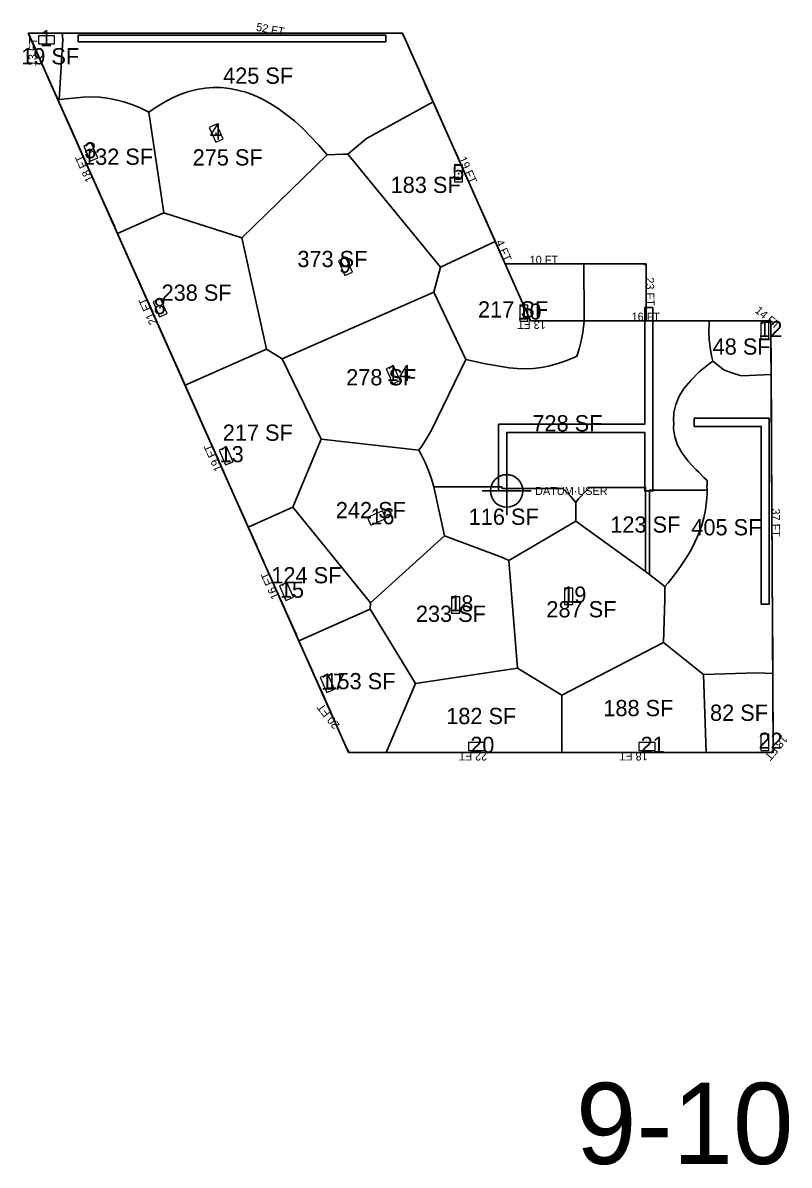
# Model space of a CAD drawing. Header units: metres. Extents: x 6006 to 43258, y -596 to 1101.
# Drawn here: x 18010 to 19142, y -596 to 1092 of the extents above; entities that cross this region are included whole.
import ezdxf
from ezdxf.enums import TextEntityAlignment as Align

# ---------------------------------------------------------------- set-up
doc = ezdxf.new("R2010")
doc.units = ezdxf.units.M
doc.layers.add('COLUMN-FOOTPRINT', color=6, linetype='Continuous', lineweight=9)
for name, color, linetype in [('COLUMN-LABEL', 6, 'Continuous'), ('FLOOR LABELS', 1, 'Continuous'), ('FLOOR_1_AREA_LABELS', 3, 'Continuous'), ('FLOOR_1_BOUNDARY', 5, 'Continuous'), ('FLOOR_1_COLUMNS', 7, 'Continuous'), ('FLOOR_1_DATUM', 4, 'Continuous'), ('FLOOR_1_FASCADE_COLUMNS', 30, 'Continuous'), ('FLOOR_1_FASCADE_WALLS', 4, 'Continuous'), ('FLOOR_1_LARGE_TRIBUTARY', 6, 'Continuous'), ('FLOOR_1_TRIBUTARY_COL_0', 2, 'Continuous'), ('FLOOR_1_TRIBUTARY_COL_1', 2, 'Continuous'), ('FLOOR_1_TRIBUTARY_COL_10', 2, 'Continuous'), ('FLOOR_1_TRIBUTARY_COL_11', 2, 'Continuous'), ('FLOOR_1_TRIBUTARY_COL_12', 2, 'Continuous'), ('FLOOR_1_TRIBUTARY_COL_13', 2, 'Continuous'), ('FLOOR_1_TRIBUTARY_COL_14', 2, 'Continuous'), ('FLOOR_1_TRIBUTARY_COL_15', 2, 'Continuous'), ('FLOOR_1_TRIBUTARY_COL_16', 2, 'Continuous'), ('FLOOR_1_TRIBUTARY_COL_17', 2, 'Continuous'), ('FLOOR_1_TRIBUTARY_COL_2', 2, 'Continuous'), ('FLOOR_1_TRIBUTARY_COL_3', 2, 'Continuous'), ('FLOOR_1_TRIBUTARY_COL_4', 2, 'Continuous'), ('FLOOR_1_TRIBUTARY_COL_5', 2, 'Continuous'), ('FLOOR_1_TRIBUTARY_COL_6', 2, 'Continuous'), ('FLOOR_1_TRIBUTARY_COL_7', 2, 'Continuous'), ('FLOOR_1_TRIBUTARY_COL_8', 2, 'Continuous'), ('FLOOR_1_TRIBUTARY_COL_9', 2, 'Continuous'), ('FLOOR_1_WALL_TRIBUTARY_0', 1, 'Continuous'), ('FLOOR_1_WALL_TRIBUTARY_1', 1, 'Continuous'), ('FLOOR_1_WALL_TRIBUTARY_21', 1, 'Continuous'), ('FLOOR_1_WALL_TRIBUTARY_30', 1, 'Continuous'), ('FLOOR_1_WALL_TRIBUTARY_5', 1, 'Continuous'), ('SECONDARY AREA', 7, 'Continuous'), ('SHEAR-WALL', 4, 'Continuous'), ('SLAB', 5, 'Continuous')]:
    doc.layers.add(name, color=color, linetype=linetype)

msp = doc.modelspace()

# ---------------------------------------------------------------- linework, layer by layer
at = {"layer": 'COLUMN-FOOTPRINT'}
for points in [[(18032.9, 1061.3), (18056.9, 1061.3), (18056.9, 1073.3), (18032.9, 1073.3)], [(18285.1, 937.8), (18294.8, 915.9), (18305.8, 920.8), (18296.1, 942.7)], [(18099.8, 910.1), (18109.5, 888.2), (18120.5, 893), (18110.7, 915)], [(18659.6, 857.6), (18659.6, 881.6), (18647.6, 881.6), (18647.6, 857.6)], [(18476.1, 740.9), (18485.8, 719), (18496.8, 723.9), (18487, 745.8)], [(18202.2, 679.9), (18212, 657.9), (18222.9, 662.8), (18213.2, 684.7)], [(18756, 651.3), (18756, 675.3), (18744, 675.3), (18744, 651.3)], [(19112, 625.3), (19112, 649.3), (19100, 649.3), (19100, 625.3)], [(18546.6, 580.8), (18556.4, 558.9), (18567.4, 563.7), (18557.6, 585.7)], [(18299.7, 460.9), (18309.5, 438.9), (18320.4, 443.8), (18310.7, 465.8)], [(18524.2, 350.2), (18546.1, 360), (18541.3, 371), (18519.3, 361.2)], [(18388.9, 260.5), (18398.6, 238.6), (18409.6, 243.5), (18399.8, 265.4)], [(18822.3, 232.9), (18822.3, 256.9), (18810.3, 256.9), (18810.3, 232.9)], [(18655.3, 219.8), (18655.3, 243.8), (18643.3, 243.8), (18643.3, 219.8)], [(18449.3, 124.7), (18459.1, 102.7), (18470.1, 107.6), (18460.3, 129.5)], [(19112, 16.8), (19112, 40.8), (19100, 40.8), (19100, 16.8)], [(18668.4, 16.8), (18692.4, 16.8), (18692.4, 28.8), (18668.4, 28.8)], [(18920, 16.8), (18944, 16.8), (18944, 28.8), (18920, 28.8)]]:
    msp.add_lwpolyline(points, close=True, dxfattribs=at)
at = {"layer": 'FLOOR_1_BOUNDARY'}
msp.add_lwpolyline([(18722.6, 736.1), (18930.7, 736.1), (18930.7, 652.1), (18760, 652.1), (19114.8, 652.1), (19118.5, 14.1), (18491.2, 14.1), (18018, 1077.1), (18570.8, 1077.1), (18722.6, 736.1)], close=True, dxfattribs=at)
at = {"layer": 'FLOOR_1_COLUMNS'}
for p in [(18044.9, 1067.3), (18295.4, 929.3), (18110.1, 901.6), (18653.6, 869.6), (18486.4, 732.4), (18212.6, 671.3), (18750, 663.3), (19106, 637.3), (18557, 572.3), (18310.1, 452.3), (18532.7, 360.6), (18399.2, 252), (18816.3, 244.9), (18649.3, 231.8), (18459.7, 116.1), (18680.4, 22.8), (18932, 22.8), (19106, 28.8)]:
    msp.add_point(p, dxfattribs=at)
at = {"layer": 'FLOOR_1_DATUM'}
for p, q in [((18724.7, 364.6), (18724.7, 436.6)), ((18688.7, 400.6), (18760.7, 400.6))]:
    msp.add_line(p, q, dxfattribs=at)
msp.add_circle((18724.7, 400.6), 24, dxfattribs=at)
at = {"layer": 'FLOOR_1_FASCADE_COLUMNS'}
for points in [[(18062.1, 978), (18059.7, 983.5), (18057.2, 989), (18054.8, 994.5), (18052.4, 1000), (18049.9, 1005.4), (18047.5, 1010.9), (18045, 1016.4), (18042.6, 1021.9), (18040.2, 1027.4), (18037.7, 1032.8), (18035.3, 1038.3), (18032.8, 1043.8), (18030.4, 1049.3), (18028, 1054.8), (18025.5, 1060.3), (18023.1, 1065.7), (18020.6, 1071.2), (18018.2, 1076.7), (18023.6, 1077.1), (18029.6, 1077.1), (18035.6, 1077.1), (18041.6, 1077.1), (18047.6, 1077.1), (18053.6, 1077.1), (18059.6, 1077.1), (18065.6, 1077.1)], [(18150, 780.7), (18147.5, 786.2), (18145.1, 791.7), (18142.6, 797.1), (18140.2, 802.6), (18137.8, 808.1), (18135.3, 813.6), (18132.9, 819.1), (18130.4, 824.5), (18128, 830), (18125.6, 835.5), (18123.1, 841), (18120.7, 846.5), (18118.2, 852), (18115.8, 857.4), (18113.4, 862.9), (18110.9, 868.4), (18108.5, 873.9), (18106, 879.4), (18103.6, 884.8), (18101.2, 890.3), (18098.7, 895.8), (18096.3, 901.3), (18093.8, 906.8), (18091.4, 912.3), (18089, 917.7), (18086.5, 923.2), (18084.1, 928.7), (18081.6, 934.2), (18079.2, 939.7), (18076.8, 945.1), (18074.3, 950.6), (18071.9, 956.1), (18069.4, 961.6), (18067, 967.1), (18064.6, 972.5), (18062.1, 978)], [(18616.7, 974), (18619.1, 968.5), (18621.6, 963), (18624, 957.5), (18626.5, 952), (18628.9, 946.6), (18631.3, 941.1), (18633.8, 935.6), (18636.2, 930.1), (18638.7, 924.6), (18641.1, 919.2), (18643.5, 913.7), (18646, 908.2), (18648.4, 902.7), (18650.9, 897.2), (18653.3, 891.8), (18655.7, 886.3), (18658.2, 880.8), (18660.6, 875.3), (18663.1, 869.8), (18665.5, 864.3), (18667.9, 858.9), (18670.4, 853.4), (18672.8, 847.9), (18675.3, 842.4), (18677.7, 836.9), (18680.1, 831.5), (18682.6, 826), (18685, 820.5), (18687.4, 815), (18689.9, 809.5), (18692.3, 804), (18694.8, 798.6), (18697.2, 793.1), (18699.6, 787.6), (18702.1, 782.1), (18704.5, 776.6), (18707, 771.2)], [(18250, 556), (18247.6, 561.4), (18245.1, 566.9), (18242.7, 572.4), (18240.2, 577.9), (18237.8, 583.4), (18235.4, 588.8), (18232.9, 594.3), (18230.5, 599.8), (18228, 605.3), (18225.6, 610.8), (18223.2, 616.2), (18220.7, 621.7), (18218.3, 627.2), (18215.8, 632.7), (18213.4, 638.2), (18211, 643.7), (18208.5, 649.1), (18206.1, 654.6), (18203.6, 660.1), (18201.2, 665.6), (18198.8, 671.1), (18196.3, 676.5), (18193.9, 682), (18191.4, 687.5), (18189, 693), (18186.6, 698.5), (18184.1, 704), (18181.7, 709.4), (18179.2, 714.9), (18176.8, 720.4), (18174.4, 725.9), (18171.9, 731.4), (18169.5, 736.8), (18167, 742.3), (18164.6, 747.8), (18162.2, 753.3), (18159.7, 758.8), (18157.3, 764.3), (18154.8, 769.7), (18152.4, 775.2), (18150, 780.7)], [(18707, 771.2), (18709.4, 765.7), (18711.8, 760.2), (18714.3, 754.7), (18716.7, 749.2), (18719.2, 743.8), (18721.6, 738.3), (18722.6, 736.1)], [(18722.6, 736.1), (18728.6, 736.1), (18734.6, 736.1), (18740.6, 736.1), (18746.6, 736.1), (18752.6, 736.1), (18758.6, 736.1), (18764.6, 736.1), (18770.6, 736.1), (18776.6, 736.1), (18782.6, 736.1), (18788.6, 736.1), (18794.6, 736.1), (18800.6, 736.1), (18806.6, 736.1), (18812.6, 736.1), (18818.6, 736.1), (18824.6, 736.1), (18830.6, 736.1), (18836.6, 736.1)], [(18838.7, 652.1), (18832.7, 652.1), (18826.7, 652.1), (18820.7, 652.1), (18814.7, 652.1), (18808.7, 652.1), (18802.7, 652.1), (18796.7, 652.1), (18790.7, 652.1), (18784.7, 652.1), (18778.7, 652.1), (18772.7, 652.1), (18766.7, 652.1), (18760.7, 652.1), (18765.2, 652.1), (18771.2, 652.1), (18777.2, 652.1), (18783.2, 652.1), (18789.2, 652.1), (18795.2, 652.1), (18801.2, 652.1), (18807.2, 652.1), (18813.2, 652.1), (18819.2, 652.1), (18825.2, 652.1), (18831.2, 652.1), (18837.2, 652.1)], [(19023.2, 652.1), (19029.2, 652.1), (19035.2, 652.1), (19041.2, 652.1), (19047.2, 652.1), (19053.2, 652.1), (19059.2, 652.1), (19065.2, 652.1), (19071.2, 652.1), (19077.2, 652.1), (19083.2, 652.1), (19089.2, 652.1), (19095.2, 652.1), (19101.2, 652.1), (19107.2, 652.1), (19113.2, 652.1), (19114.8, 647.6), (19114.8, 641.6), (19114.9, 635.6), (19114.9, 629.6), (19114.9, 623.6), (19115, 617.6), (19115, 611.6), (19115.1, 605.6), (19115.1, 599.6), (19115.1, 593.6), (19115.2, 587.6), (19115.2, 581.6), (19115.2, 575.6)], [(18342.7, 347.7), (18340.3, 353.1), (18337.8, 358.6), (18335.4, 364.1), (18332.9, 369.6), (18330.5, 375.1), (18328.1, 380.5), (18325.6, 386), (18323.2, 391.5), (18320.7, 397), (18318.3, 402.5), (18315.9, 408), (18313.4, 413.4), (18311, 418.9), (18308.5, 424.4), (18306.1, 429.9), (18303.7, 435.4), (18301.2, 440.8), (18298.8, 446.3), (18296.3, 451.8), (18293.9, 457.3), (18291.5, 462.8), (18289, 468.2), (18286.6, 473.7), (18284.1, 479.2), (18281.7, 484.7), (18279.3, 490.2), (18276.8, 495.7), (18274.4, 501.1), (18272, 506.6), (18269.5, 512.1), (18267.1, 517.6), (18264.6, 523.1), (18262.2, 528.5), (18259.8, 534), (18257.3, 539.5), (18254.9, 545), (18252.4, 550.5), (18250, 556)], [(18418.3, 177.7), (18415.9, 183.2), (18413.5, 188.7), (18411, 194.2), (18408.6, 199.7), (18406.1, 205.1), (18403.7, 210.6), (18401.3, 216.1), (18398.8, 221.6), (18396.4, 227.1), (18393.9, 232.5), (18391.5, 238), (18389.1, 243.5), (18386.6, 249), (18384.2, 254.5), (18381.7, 260), (18379.3, 265.4), (18376.9, 270.9), (18374.4, 276.4), (18372, 281.9), (18369.5, 287.4), (18367.1, 292.8), (18364.7, 298.3), (18362.2, 303.8), (18359.8, 309.3), (18357.3, 314.8), (18354.9, 320.2), (18352.5, 325.7), (18350, 331.2), (18347.6, 336.7), (18345.1, 342.2), (18342.7, 347.7)], [(18546, 14.1), (18540, 14.1), (18534, 14.1), (18528, 14.1), (18522, 14.1), (18516, 14.1), (18510, 14.1), (18504, 14.1), (18498, 14.1), (18492, 14.1), (18489.1, 18.8), (18486.7, 24.2), (18484.2, 29.7), (18481.8, 35.2), (18479.3, 40.7), (18476.9, 46.2), (18474.5, 51.7), (18472, 57.1), (18469.6, 62.6), (18467.1, 68.1), (18464.7, 73.6), (18462.3, 79.1), (18459.8, 84.5), (18457.4, 90), (18454.9, 95.5), (18452.5, 101), (18450.1, 106.5), (18447.6, 111.9), (18445.2, 117.4), (18442.7, 122.9), (18440.3, 128.4), (18437.9, 133.9), (18435.4, 139.4), (18433, 144.8), (18430.5, 150.3), (18428.1, 155.8), (18425.7, 161.3), (18423.2, 166.8), (18420.8, 172.2), (18418.3, 177.7)], [(19117.8, 131.6), (19117.8, 125.6), (19117.9, 119.6), (19117.9, 113.6), (19117.9, 107.6), (19118, 101.6), (19118, 95.6), (19118.1, 89.6), (19118.1, 83.6), (19118.1, 77.6), (19118.2, 71.6), (19118.2, 65.6), (19118.2, 59.6), (19118.3, 53.6), (19118.3, 47.6), (19118.3, 41.6), (19118.4, 35.6), (19118.4, 29.6), (19118.4, 23.6), (19118.5, 17.6), (19116, 14.1), (19110, 14.1), (19104, 14.1), (19098, 14.1), (19092, 14.1), (19086, 14.1), (19080, 14.1), (19074, 14.1), (19068, 14.1), (19062, 14.1), (19056, 14.1), (19050, 14.1), (19044, 14.1), (19038, 14.1), (19032, 14.1), (19026, 14.1), (19020, 14.1)], [(18804, 14.1), (18798, 14.1), (18792, 14.1), (18786, 14.1), (18780, 14.1), (18774, 14.1), (18768, 14.1), (18762, 14.1), (18756, 14.1), (18750, 14.1), (18744, 14.1), (18738, 14.1), (18732, 14.1), (18726, 14.1), (18720, 14.1), (18714, 14.1), (18708, 14.1), (18702, 14.1), (18696, 14.1), (18690, 14.1), (18684, 14.1), (18678, 14.1), (18672, 14.1), (18666, 14.1), (18660, 14.1), (18654, 14.1), (18648, 14.1), (18642, 14.1), (18636, 14.1), (18630, 14.1), (18624, 14.1), (18618, 14.1), (18612, 14.1), (18606, 14.1), (18600, 14.1), (18594, 14.1), (18588, 14.1), (18582, 14.1), (18576, 14.1), (18570, 14.1), (18564, 14.1), (18558, 14.1), (18552, 14.1), (18546, 14.1)], [(19020, 14.1), (19014, 14.1), (19008, 14.1), (19002, 14.1), (18996, 14.1), (18990, 14.1), (18984, 14.1), (18978, 14.1), (18972, 14.1), (18966, 14.1), (18960, 14.1), (18954, 14.1), (18948, 14.1), (18942, 14.1), (18936, 14.1), (18930, 14.1), (18924, 14.1), (18918, 14.1), (18912, 14.1), (18906, 14.1), (18900, 14.1), (18894, 14.1), (18888, 14.1), (18882, 14.1), (18876, 14.1), (18870, 14.1), (18864, 14.1), (18858, 14.1), (18852, 14.1), (18846, 14.1), (18840, 14.1), (18834, 14.1), (18828, 14.1), (18822, 14.1), (18816, 14.1), (18810, 14.1), (18804, 14.1)]]:
    msp.add_lwpolyline(points, dxfattribs=at)
at = {"layer": 'FLOOR_1_FASCADE_WALLS'}
for points in [[(18065.6, 1077.1), (18071.6, 1077.1), (18077.6, 1077.1), (18083.6, 1077.1), (18089.6, 1077.1), (18095.6, 1077.1), (18101.6, 1077.1), (18107.6, 1077.1), (18113.6, 1077.1), (18119.6, 1077.1), (18125.6, 1077.1), (18131.6, 1077.1), (18137.6, 1077.1), (18143.6, 1077.1), (18149.6, 1077.1), (18155.6, 1077.1), (18161.6, 1077.1), (18167.6, 1077.1), (18173.6, 1077.1), (18179.6, 1077.1), (18185.6, 1077.1), (18191.6, 1077.1), (18197.6, 1077.1), (18203.6, 1077.1), (18209.6, 1077.1), (18215.6, 1077.1), (18221.6, 1077.1), (18227.6, 1077.1), (18233.6, 1077.1), (18239.6, 1077.1), (18245.6, 1077.1), (18251.6, 1077.1), (18257.6, 1077.1), (18263.6, 1077.1), (18269.6, 1077.1), (18275.6, 1077.1), (18281.6, 1077.1), (18287.6, 1077.1), (18293.6, 1077.1), (18299.6, 1077.1), (18305.6, 1077.1), (18311.6, 1077.1), (18317.6, 1077.1), (18323.6, 1077.1), (18329.6, 1077.1), (18335.6, 1077.1), (18341.6, 1077.1), (18347.6, 1077.1), (18353.6, 1077.1), (18359.6, 1077.1), (18365.6, 1077.1), (18371.6, 1077.1), (18377.6, 1077.1), (18383.6, 1077.1), (18389.6, 1077.1), (18395.6, 1077.1), (18401.6, 1077.1), (18407.6, 1077.1), (18413.6, 1077.1), (18419.6, 1077.1), (18425.6, 1077.1), (18431.6, 1077.1), (18437.6, 1077.1), (18443.6, 1077.1), (18449.6, 1077.1), (18455.6, 1077.1), (18461.6, 1077.1), (18467.6, 1077.1), (18473.6, 1077.1), (18479.6, 1077.1), (18485.6, 1077.1), (18491.6, 1077.1), (18497.6, 1077.1), (18503.6, 1077.1), (18509.6, 1077.1), (18515.6, 1077.1), (18521.6, 1077.1), (18527.6, 1077.1), (18533.6, 1077.1), (18539.6, 1077.1), (18545.6, 1077.1), (18551.6, 1077.1), (18557.6, 1077.1), (18563.6, 1077.1), (18569.6, 1077.1), (18572.8, 1072.6), (18575.2, 1067.2), (18577.7, 1061.7), (18580.1, 1056.2), (18582.5, 1050.7), (18585, 1045.2), (18587.4, 1039.8), (18589.9, 1034.3), (18592.3, 1028.8), (18594.7, 1023.3), (18597.2, 1017.8), (18599.6, 1012.3), (18602.1, 1006.9), (18604.5, 1001.4), (18606.9, 995.9), (18609.4, 990.4), (18611.8, 984.9), (18614.3, 979.5), (18616.7, 974)], [(18836.6, 736.1), (18842.6, 736.1), (18848.6, 736.1), (18854.6, 736.1), (18860.6, 736.1), (18866.6, 736.1), (18872.6, 736.1), (18878.6, 736.1), (18884.6, 736.1), (18890.6, 736.1), (18896.6, 736.1), (18902.6, 736.1), (18908.6, 736.1), (18914.6, 736.1), (18920.6, 736.1), (18926.6, 736.1), (18930.7, 734.1), (18930.7, 728.1), (18930.7, 722.1), (18930.7, 716.1), (18930.7, 710.1), (18930.7, 704.1), (18930.7, 698.1), (18930.7, 692.1), (18930.7, 686.1), (18930.7, 680.1), (18930.7, 674.1), (18930.7, 668.1), (18930.7, 662.1), (18930.7, 656.1), (18928.7, 652.1), (18922.7, 652.1), (18916.7, 652.1), (18910.7, 652.1), (18904.7, 652.1), (18898.7, 652.1), (18892.7, 652.1), (18886.7, 652.1), (18880.7, 652.1), (18874.7, 652.1), (18868.7, 652.1), (18862.7, 652.1), (18856.7, 652.1), (18850.7, 652.1), (18844.7, 652.1), (18838.7, 652.1)], [(18837.2, 652.1), (18843.2, 652.1), (18849.2, 652.1), (18855.2, 652.1), (18861.2, 652.1), (18867.2, 652.1), (18873.2, 652.1), (18879.2, 652.1), (18885.2, 652.1), (18891.2, 652.1), (18897.2, 652.1), (18903.2, 652.1), (18909.2, 652.1), (18915.2, 652.1), (18921.2, 652.1), (18927.2, 652.1), (18933.2, 652.1), (18939.2, 652.1), (18945.2, 652.1), (18951.2, 652.1), (18957.2, 652.1), (18963.2, 652.1), (18969.2, 652.1), (18975.2, 652.1), (18981.2, 652.1), (18987.2, 652.1), (18993.2, 652.1), (18999.2, 652.1), (19005.2, 652.1), (19011.2, 652.1), (19017.2, 652.1), (19023.2, 652.1)], [(19115.2, 575.6), (19115.3, 569.6), (19115.3, 563.6), (19115.3, 557.6), (19115.4, 551.6), (19115.4, 545.6), (19115.4, 539.6), (19115.5, 533.6), (19115.5, 527.6), (19115.5, 521.6), (19115.6, 515.6), (19115.6, 509.6), (19115.6, 503.6), (19115.7, 497.6), (19115.7, 491.6), (19115.8, 485.6), (19115.8, 479.6), (19115.8, 473.6), (19115.9, 467.6), (19115.9, 461.6), (19115.9, 455.6), (19116, 449.6), (19116, 443.6), (19116, 437.6), (19116.1, 431.6), (19116.1, 425.6), (19116.1, 419.6), (19116.2, 413.6), (19116.2, 407.6), (19116.2, 401.6), (19116.3, 395.6), (19116.3, 389.6), (19116.3, 383.6), (19116.4, 377.6), (19116.4, 371.6), (19116.4, 365.6), (19116.5, 359.6), (19116.5, 353.6), (19116.6, 347.6), (19116.6, 341.6), (19116.6, 335.6), (19116.7, 329.6), (19116.7, 323.6), (19116.7, 317.6), (19116.8, 311.6), (19116.8, 305.6), (19116.8, 299.6), (19116.9, 293.6), (19116.9, 287.6), (19116.9, 281.6), (19117, 275.6), (19117, 269.6), (19117, 263.6), (19117.1, 257.6), (19117.1, 251.6), (19117.1, 245.6), (19117.2, 239.6), (19117.2, 233.6), (19117.2, 227.6), (19117.3, 221.6), (19117.3, 215.6), (19117.4, 209.6), (19117.4, 203.6), (19117.4, 197.6), (19117.5, 191.6), (19117.5, 185.6), (19117.5, 179.6), (19117.6, 173.6), (19117.6, 167.6), (19117.6, 161.6), (19117.7, 155.6), (19117.7, 149.6), (19117.7, 143.6), (19117.8, 137.6), (19117.8, 131.6)]]:
    msp.add_lwpolyline(points, dxfattribs=at)
at = {"layer": 'FLOOR_1_LARGE_TRIBUTARY'}
for points in [[(18147.1, 978.8), (18135.1, 981.1), (18123.1, 982.5), (18111.1, 983), (18099.1, 982.7), (18063.6, 979), (18069.1, 1067.8), (18067.8, 1077.1), (18098.4, 1077.1), (18110.4, 1077.1), (18122.4, 1077.1), (18134.4, 1077.1), (18146.4, 1077.1), (18158.4, 1077.1), (18170.4, 1077.1), (18182.4, 1077.1), (18194.4, 1077.1), (18206.4, 1077.1), (18218.4, 1077.1), (18230.4, 1077.1), (18242.4, 1077.1), (18254.4, 1077.1), (18266.4, 1077.1), (18278.4, 1077.1), (18290.4, 1077.1), (18302.4, 1077.1), (18314.4, 1077.1), (18326.4, 1077.1), (18338.4, 1077.1), (18350.4, 1077.1), (18362.4, 1077.1), (18374.4, 1077.1), (18386.4, 1077.1), (18398.4, 1077.1), (18410.4, 1077.1), (18422.4, 1077.1), (18434.4, 1077.1), (18446.4, 1077.1), (18458.4, 1077.1), (18470.4, 1077.1), (18482.4, 1077.1), (18494.4, 1077.1), (18506.4, 1077.1), (18518.4, 1077.1), (18530.4, 1077.1), (18542.2, 1077.1), (18570.8, 1077.1), (18574.8, 1068.1), (18615.9, 975.8), (18517.6, 921.5), (18490.1, 898.3), (18483.1, 898.4), (18471.1, 898.1), (18459.5, 897.3), (18459.1, 897.8), (18447.1, 911.8), (18435.1, 924.7), (18423.1, 936.6), (18411.1, 947.4), (18399.1, 957.1), (18387.1, 965.8), (18375.1, 973.4), (18363.1, 980), (18351.1, 985.5), (18339.1, 989.9), (18327.1, 993.2), (18315.1, 995.5), (18303.1, 996.7), (18291.1, 996.9), (18279.1, 995.9), (18267.1, 993.9), (18255.1, 990.9), (18243.1, 986.8), (18231.1, 981.6), (18219.1, 975.3), (18207.1, 968), (18196.1, 960.3), (18195.1, 960.9), (18183.1, 966.7), (18171.1, 971.6), (18159.1, 975.7), (18147.1, 978.8)], [(18207.1, 968), (18219.1, 975.3), (18231.1, 981.6), (18243.1, 986.8), (18255.1, 990.9), (18267.1, 993.9), (18279.1, 995.9), (18291.1, 996.9), (18303.1, 996.7), (18315.1, 995.5), (18327.1, 993.2), (18339.1, 989.9), (18351.1, 985.5), (18363.1, 980), (18375.1, 973.4), (18387.1, 965.8), (18399.1, 957.1), (18411.1, 947.4), (18423.1, 936.6), (18435.1, 924.7), (18447.1, 911.8), (18459.1, 897.8), (18459.5, 897.3), (18333.2, 774.9), (18218.3, 811.8), (18196.1, 960.3), (18207.1, 968)], [(18063.6, 979), (18099.1, 982.7), (18111.1, 983), (18123.1, 982.5), (18135.1, 981.1), (18147.1, 978.8), (18159.1, 975.7), (18171.1, 971.6), (18183.1, 966.7), (18195.1, 960.9), (18196.1, 960.3), (18218.3, 811.8), (18149.7, 781.3), (18062, 978.3), (18063.6, 979)], [(18517.6, 921.5), (18615.9, 975.8), (18707.8, 769.3), (18627, 731.5), (18490.1, 898.3), (18517.6, 921.5)], [(18333.2, 774.9), (18459.5, 897.3), (18471.1, 898.1), (18483.1, 898.4), (18490.1, 898.3), (18627, 731.5), (18617.3, 694.5), (18393.1, 595.6), (18369.9, 610.2), (18333.2, 774.9)], [(18218.3, 811.8), (18333.2, 774.9), (18369.9, 610.2), (18249.7, 556.7), (18149.7, 781.3), (18218.3, 811.8)], [(18627, 731.5), (18707.8, 769.3), (18722.6, 736.1), (18838.8, 736.1), (18839.4, 658.6), (18839, 652.1), (18838.7, 646.6), (18837.1, 634.6), (18834.8, 622.6), (18831.7, 610.6), (18828.1, 599.7), (18824.2, 597.8), (18812.2, 592.8), (18800.2, 588.7), (18788.2, 585.5), (18776.2, 583.2), (18764.2, 581.7), (18752.2, 581.1), (18740.2, 581.4), (18728.2, 582.5), (18693.5, 588.4), (18664.3, 595), (18617.3, 694.5), (18627, 731.5)], [(18930.7, 658.6), (18930.7, 652.1), (18839, 652.1), (18839.4, 658.6), (18838.8, 736.1), (18839.2, 736.1), (18930.7, 736.1), (18930.7, 668.4), (18930.7, 658.6)], [(18393.1, 595.6), (18617.3, 694.5), (18664.3, 595), (18613.5, 490.6), (18606.7, 478.6), (18599.1, 466.6), (18594.9, 460.7), (18450.6, 477.3), (18393.1, 595.6)], [(18604.1, 442.6), (18598.3, 454.6), (18594.9, 460.7), (18599.1, 466.6), (18606.7, 478.6), (18613.5, 490.6), (18664.3, 595), (18693.5, 588.4), (18728.2, 582.5), (18740.2, 581.4), (18752.2, 581.1), (18764.2, 581.7), (18776.2, 583.2), (18788.2, 585.5), (18800.2, 588.7), (18812.2, 592.8), (18824.2, 597.8), (18828.1, 599.7), (18831.7, 610.6), (18834.8, 622.6), (18837.1, 634.6), (18838.7, 646.6), (18839, 652.1), (18934.9, 652.1), (19024, 652.1), (19023.6, 648.4), (19023.2, 636.4), (19023.7, 624.4), (19025.1, 612.4), (19027.4, 600.4), (19029.4, 592.4), (19023.8, 588.4), (19009.2, 576.4), (18997, 564.4), (18987.1, 552.4), (18979.6, 540.4), (18974.4, 528.4), (18971.6, 516.4), (18971.1, 504.4), (18971.5, 501.9), (18971.1, 492.4), (18973, 480.4), (18977.2, 468.4), (18983.8, 456.4), (18992.7, 444.4), (19004, 432.4), (19007.9, 428.9), (19016, 420.4), (19019.9, 416.9), (19020.7, 416.1), (19020.7, 408.7), (19020.6, 408.4), (19020.7, 401.5), (18935.6, 401.5), (18935.6, 277.1), (18929.6, 281.5), (18929.6, 405.7), (18847.4, 405.7), (18843, 401.6), (18831, 388.9), (18826.7, 383.7), (18826.7, 355.8), (18728.1, 297.8), (18718.7, 302), (18633, 334.2), (18616.9, 406.6), (18613.5, 418.6), (18609.2, 430.6), (18604.1, 442.6)], [(19072, 570.7), (19067.9, 571.6), (19055.9, 575.4), (19045.3, 579.6), (19029.4, 592.4), (19027.4, 600.4), (19025.1, 612.4), (19023.7, 624.4), (19023.2, 636.4), (19023.6, 648.4), (19024, 652.1), (19114.8, 652.1), (19115.2, 572.9), (19072, 570.7)], [(18369.9, 610.2), (18393.1, 595.6), (18450.6, 477.3), (18409, 376.4), (18343, 347), (18249.7, 556.7), (18369.9, 610.2)], [(18958.5, 240.7), (18958.4, 252.7), (18958.1, 259.1), (18963.1, 264.7), (18972.8, 276.7), (18981.7, 288.7), (18989.6, 300.7), (18996.6, 312.7), (19002.8, 324.7), (19008, 336.7), (19012.4, 348.7), (19015.8, 360.7), (19018.3, 372.7), (19020, 384.7), (19020.7, 396.7), (19020.7, 401.5), (19020.6, 408.4), (19020.7, 408.7), (19020.7, 416.1), (19019.9, 416.9), (19016, 420.4), (19007.9, 428.9), (19004, 432.4), (18992.7, 444.4), (18983.8, 456.4), (18977.2, 468.4), (18973, 480.4), (18971.1, 492.4), (18971.5, 501.9), (18971.1, 504.4), (18971.6, 516.4), (18974.4, 528.4), (18979.6, 540.4), (18987.1, 552.4), (18997, 564.4), (19009.2, 576.4), (19023.8, 588.4), (19029.4, 592.4), (19045.3, 579.6), (19055.9, 575.4), (19067.9, 571.6), (19072, 570.7), (19115.2, 572.9), (19115.7, 502.1), (19115.7, 490.2), (19115.8, 478.2), (19115.9, 466.2), (19115.9, 454.2), (19116, 442.2), (19116.1, 430.2), (19116.1, 418.2), (19116.2, 406.2), (19116.3, 394.2), (19116.4, 382.2), (19116.4, 370.2), (19116.5, 358.2), (19116.6, 346.2), (19116.6, 334.2), (19116.7, 322.2), (19116.8, 310.2), (19116.8, 298.2), (19116.9, 286.2), (19117, 274.2), (19117, 262.2), (19117.1, 250.2), (19117.2, 238.2), (19117.8, 130.9), (19094.1, 131.5), (19015.4, 129.4), (18956.2, 176.6), (18958.5, 240.7)], [(18450.6, 477.3), (18594.9, 460.7), (18598.3, 454.6), (18604.1, 442.6), (18609.2, 430.6), (18613.5, 418.6), (18616.9, 406.6), (18633, 334.2), (18523.7, 235.3), (18409, 376.4), (18450.6, 477.3)], [(18807.8, 404), (18819, 392.6), (18826.7, 383.7), (18826.7, 355.8), (18728.1, 297.8), (18718.7, 302), (18633, 334.2), (18616.9, 406.6), (18717.2, 406.6), (18718.7, 404), (18807.8, 404)], [(18843, 401.6), (18847.4, 405.7), (18929.6, 405.7), (18929.6, 281.5), (18826.7, 355.8), (18826.7, 383.7), (18831, 388.9), (18843, 401.6)], [(19020.7, 401.5), (19020.7, 396.7), (19020, 384.7), (19018.3, 372.7), (19015.8, 360.7), (19012.4, 348.7), (19008, 336.7), (19002.8, 324.7), (18996.6, 312.7), (18989.6, 300.7), (18981.7, 288.7), (18972.8, 276.7), (18963.1, 264.7), (18958.1, 259.1), (18935.6, 277.1), (18935.6, 401.5), (19020.7, 401.5)], [(18409, 376.4), (18523.7, 235.3), (18523, 225.7), (18417.8, 178.9), (18343, 347), (18409, 376.4)], [(18728.1, 297.8), (18826.7, 355.8), (18929.6, 281.5), (18935.6, 277.1), (18958.1, 259.1), (18958.4, 252.7), (18958.5, 240.7), (18956.2, 176.6), (18806.2, 98.5), (18740.7, 138.6), (18728.1, 297.8)], [(18523.7, 235.3), (18633, 334.2), (18718.7, 302), (18728.1, 297.8), (18740.7, 138.6), (18589.8, 116.1), (18523, 225.7), (18523.7, 235.3)], [(18523, 225.7), (18589.8, 116.1), (18546.6, 14.1), (18491.2, 14.1), (18417.8, 178.9), (18523, 225.7)], [(18806.2, 98.5), (18956.2, 176.6), (19015.4, 129.4), (19019.4, 14.1), (18806.2, 14.1), (18806.2, 98.5)], [(18589.8, 116.1), (18740.7, 138.6), (18806.2, 98.5), (18806.2, 14.1), (18546.6, 14.1), (18589.8, 116.1)], [(19015.4, 129.4), (19094.1, 131.5), (19117.8, 130.9), (19118.5, 14.1), (19019.4, 14.1), (19015.4, 129.4)]]:
    msp.add_lwpolyline(points, close=True, dxfattribs=at)
at = {"layer": 'FLOOR_1_TRIBUTARY_COL_0'}
msp.add_lwpolyline([(18069.1, 1067.8), (18063.6, 979), (18062, 978.3), (18018, 1077.1), (18067.8, 1077.1), (18069.1, 1067.8)], close=True, dxfattribs=at)
at = {"layer": 'FLOOR_1_TRIBUTARY_COL_1'}
msp.add_lwpolyline([(18063.6, 979), (18099.1, 982.7), (18111.1, 983), (18123.1, 982.5), (18135.1, 981.1), (18147.1, 978.8), (18159.1, 975.7), (18171.1, 971.6), (18183.1, 966.7), (18195.1, 960.9), (18196.1, 960.3), (18218.3, 811.8), (18149.7, 781.3), (18062, 978.3), (18063.6, 979)], close=True, dxfattribs=at)
at = {"layer": 'FLOOR_1_TRIBUTARY_COL_10'}
msp.add_lwpolyline([(18627, 731.5), (18707.8, 769.3), (18722.6, 736.1), (18838.8, 736.1), (18839.4, 658.6), (18839, 652.1), (18838.7, 646.6), (18837.1, 634.6), (18834.8, 622.6), (18831.7, 610.6), (18828.1, 599.7), (18824.2, 597.8), (18812.2, 592.8), (18800.2, 588.7), (18788.2, 585.5), (18776.2, 583.2), (18764.2, 581.7), (18752.2, 581.1), (18740.2, 581.4), (18728.2, 582.5), (18693.5, 588.4), (18664.3, 595), (18617.3, 694.5), (18627, 731.5)], close=True, dxfattribs=at)
at = {"layer": 'FLOOR_1_TRIBUTARY_COL_11'}
msp.add_lwpolyline([(18728.1, 297.8), (18826.7, 355.8), (18929.6, 281.5), (18935.6, 277.1), (18958.1, 259.1), (18958.4, 252.7), (18958.5, 240.7), (18956.2, 176.6), (18806.2, 98.5), (18740.7, 138.6), (18728.1, 297.8)], close=True, dxfattribs=at)
at = {"layer": 'FLOOR_1_TRIBUTARY_COL_12'}
msp.add_lwpolyline([(18523.7, 235.3), (18633, 334.2), (18718.7, 302), (18728.1, 297.8), (18740.7, 138.6), (18589.8, 116.1), (18523, 225.7), (18523.7, 235.3)], close=True, dxfattribs=at)
at = {"layer": 'FLOOR_1_TRIBUTARY_COL_13'}
msp.add_lwpolyline([(19072, 570.7), (19067.9, 571.6), (19055.9, 575.4), (19045.3, 579.6), (19029.4, 592.4), (19027.4, 600.4), (19025.1, 612.4), (19023.7, 624.4), (19023.2, 636.4), (19023.6, 648.4), (19024, 652.1), (19114.8, 652.1), (19115.2, 572.9), (19072, 570.7)], close=True, dxfattribs=at)
at = {"layer": 'FLOOR_1_TRIBUTARY_COL_14'}
msp.add_lwpolyline([(18806.2, 98.5), (18956.2, 176.6), (19015.4, 129.4), (19019.4, 14.1), (18806.2, 14.1), (18806.2, 98.5)], close=True, dxfattribs=at)
at = {"layer": 'FLOOR_1_TRIBUTARY_COL_15'}
msp.add_lwpolyline([(18589.8, 116.1), (18740.7, 138.6), (18806.2, 98.5), (18806.2, 14.1), (18546.6, 14.1), (18589.8, 116.1)], close=True, dxfattribs=at)
at = {"layer": 'FLOOR_1_TRIBUTARY_COL_16'}
msp.add_lwpolyline([(18450.6, 477.3), (18594.9, 460.7), (18598.3, 454.6), (18604.1, 442.6), (18609.2, 430.6), (18613.5, 418.6), (18616.9, 406.6), (18633, 334.2), (18523.7, 235.3), (18409, 376.4), (18450.6, 477.3)], close=True, dxfattribs=at)
at = {"layer": 'FLOOR_1_TRIBUTARY_COL_17'}
msp.add_lwpolyline([(19015.4, 129.4), (19094.1, 131.5), (19117.8, 130.9), (19118.5, 14.1), (19019.4, 14.1), (19015.4, 129.4)], close=True, dxfattribs=at)
at = {"layer": 'FLOOR_1_TRIBUTARY_COL_2'}
msp.add_lwpolyline([(18207.1, 968), (18219.1, 975.3), (18231.1, 981.6), (18243.1, 986.8), (18255.1, 990.9), (18267.1, 993.9), (18279.1, 995.9), (18291.1, 996.9), (18303.1, 996.7), (18315.1, 995.5), (18327.1, 993.2), (18339.1, 989.9), (18351.1, 985.5), (18363.1, 980), (18375.1, 973.4), (18387.1, 965.8), (18399.1, 957.1), (18411.1, 947.4), (18423.1, 936.6), (18435.1, 924.7), (18447.1, 911.8), (18459.1, 897.8), (18459.5, 897.3), (18333.2, 774.9), (18218.3, 811.8), (18196.1, 960.3), (18207.1, 968)], close=True, dxfattribs=at)
at = {"layer": 'FLOOR_1_TRIBUTARY_COL_3'}
msp.add_lwpolyline([(18218.3, 811.8), (18333.2, 774.9), (18369.9, 610.2), (18249.7, 556.7), (18149.7, 781.3), (18218.3, 811.8)], close=True, dxfattribs=at)
at = {"layer": 'FLOOR_1_TRIBUTARY_COL_4'}
msp.add_lwpolyline([(18333.2, 774.9), (18459.5, 897.3), (18471.1, 898.1), (18483.1, 898.4), (18490.1, 898.3), (18627, 731.5), (18617.3, 694.5), (18393.1, 595.6), (18369.9, 610.2), (18333.2, 774.9)], close=True, dxfattribs=at)
at = {"layer": 'FLOOR_1_TRIBUTARY_COL_5'}
msp.add_lwpolyline([(18393.1, 595.6), (18617.3, 694.5), (18664.3, 595), (18613.5, 490.6), (18606.7, 478.6), (18599.1, 466.6), (18594.9, 460.7), (18450.6, 477.3), (18393.1, 595.6)], close=True, dxfattribs=at)
at = {"layer": 'FLOOR_1_TRIBUTARY_COL_6'}
msp.add_lwpolyline([(18369.9, 610.2), (18393.1, 595.6), (18450.6, 477.3), (18409, 376.4), (18343, 347), (18249.7, 556.7), (18369.9, 610.2)], close=True, dxfattribs=at)
at = {"layer": 'FLOOR_1_TRIBUTARY_COL_7'}
msp.add_lwpolyline([(18409, 376.4), (18523.7, 235.3), (18523, 225.7), (18417.8, 178.9), (18343, 347), (18409, 376.4)], close=True, dxfattribs=at)
at = {"layer": 'FLOOR_1_TRIBUTARY_COL_8'}
msp.add_lwpolyline([(18523, 225.7), (18589.8, 116.1), (18546.6, 14.1), (18491.2, 14.1), (18417.8, 178.9), (18523, 225.7)], close=True, dxfattribs=at)
at = {"layer": 'FLOOR_1_TRIBUTARY_COL_9'}
msp.add_lwpolyline([(18517.6, 921.5), (18615.9, 975.8), (18707.8, 769.3), (18627, 731.5), (18490.1, 898.3), (18517.6, 921.5)], close=True, dxfattribs=at)
at = {"layer": 'FLOOR_1_WALL_TRIBUTARY_0'}
msp.add_lwpolyline([(18807.8, 404), (18819, 392.6), (18826.7, 383.7), (18826.7, 355.8), (18728.1, 297.8), (18718.7, 302), (18633, 334.2), (18616.9, 406.6), (18717.2, 406.6), (18718.7, 404), (18807.8, 404)], close=True, dxfattribs=at)
at = {"layer": 'FLOOR_1_WALL_TRIBUTARY_1'}
for points in [[(18843, 401.6), (18847.4, 405.7), (18929.6, 405.7), (18929.6, 281.5), (18826.7, 355.8), (18826.7, 383.7), (18831, 388.9), (18843, 401.6)], [(19020.7, 401.5), (19020.7, 396.7), (19020, 384.7), (19018.3, 372.7), (19015.8, 360.7), (19012.4, 348.7), (19008, 336.7), (19002.8, 324.7), (18996.6, 312.7), (18989.6, 300.7), (18981.7, 288.7), (18972.8, 276.7), (18963.1, 264.7), (18958.1, 259.1), (18935.6, 277.1), (18935.6, 401.5), (19020.7, 401.5)]]:
    msp.add_lwpolyline(points, close=True, dxfattribs=at)
at = {"layer": 'FLOOR_1_WALL_TRIBUTARY_21'}
for points in [[(18930.7, 658.6), (18930.7, 652.1), (18839, 652.1), (18839.4, 658.6), (18838.8, 736.1), (18839.2, 736.1), (18930.7, 736.1), (18930.7, 668.4), (18930.7, 658.6)], [(18604.1, 442.6), (18598.3, 454.6), (18594.9, 460.7), (18599.1, 466.6), (18606.7, 478.6), (18613.5, 490.6), (18664.3, 595), (18693.5, 588.4), (18728.2, 582.5), (18740.2, 581.4), (18752.2, 581.1), (18764.2, 581.7), (18776.2, 583.2), (18788.2, 585.5), (18800.2, 588.7), (18812.2, 592.8), (18824.2, 597.8), (18828.1, 599.7), (18831.7, 610.6), (18834.8, 622.6), (18837.1, 634.6), (18838.7, 646.6), (18839, 652.1), (18934.9, 652.1), (19024, 652.1), (19023.6, 648.4), (19023.2, 636.4), (19023.7, 624.4), (19025.1, 612.4), (19027.4, 600.4), (19029.4, 592.4), (19023.8, 588.4), (19009.2, 576.4), (18997, 564.4), (18987.1, 552.4), (18979.6, 540.4), (18974.4, 528.4), (18971.6, 516.4), (18971.1, 504.4), (18971.5, 501.9), (18971.1, 492.4), (18973, 480.4), (18977.2, 468.4), (18983.8, 456.4), (18992.7, 444.4), (19004, 432.4), (19007.9, 428.9), (19016, 420.4), (19019.9, 416.9), (19020.7, 416.1), (19020.7, 408.7), (19020.6, 408.4), (19020.7, 401.5), (18935.6, 401.5), (18935.6, 277.1), (18929.6, 281.5), (18929.6, 405.7), (18847.4, 405.7), (18843, 401.6), (18831, 388.9), (18826.7, 383.7), (18826.7, 355.8), (18728.1, 297.8), (18718.7, 302), (18633, 334.2), (18616.9, 406.6), (18613.5, 418.6), (18609.2, 430.6), (18604.1, 442.6)]]:
    msp.add_lwpolyline(points, close=True, dxfattribs=at)
at = {"layer": 'FLOOR_1_WALL_TRIBUTARY_30'}
msp.add_lwpolyline([(18147.1, 978.8), (18135.1, 981.1), (18123.1, 982.5), (18111.1, 983), (18099.1, 982.7), (18063.6, 979), (18069.1, 1067.8), (18067.8, 1077.1), (18098.4, 1077.1), (18110.4, 1077.1), (18122.4, 1077.1), (18134.4, 1077.1), (18146.4, 1077.1), (18158.4, 1077.1), (18170.4, 1077.1), (18182.4, 1077.1), (18194.4, 1077.1), (18206.4, 1077.1), (18218.4, 1077.1), (18230.4, 1077.1), (18242.4, 1077.1), (18254.4, 1077.1), (18266.4, 1077.1), (18278.4, 1077.1), (18290.4, 1077.1), (18302.4, 1077.1), (18314.4, 1077.1), (18326.4, 1077.1), (18338.4, 1077.1), (18350.4, 1077.1), (18362.4, 1077.1), (18374.4, 1077.1), (18386.4, 1077.1), (18398.4, 1077.1), (18410.4, 1077.1), (18422.4, 1077.1), (18434.4, 1077.1), (18446.4, 1077.1), (18458.4, 1077.1), (18470.4, 1077.1), (18482.4, 1077.1), (18494.4, 1077.1), (18506.4, 1077.1), (18518.4, 1077.1), (18530.4, 1077.1), (18542.2, 1077.1), (18570.8, 1077.1), (18574.8, 1068.1), (18615.9, 975.8), (18517.6, 921.5), (18490.1, 898.3), (18483.1, 898.4), (18471.1, 898.1), (18459.5, 897.3), (18459.1, 897.8), (18447.1, 911.8), (18435.1, 924.7), (18423.1, 936.6), (18411.1, 947.4), (18399.1, 957.1), (18387.1, 965.8), (18375.1, 973.4), (18363.1, 980), (18351.1, 985.5), (18339.1, 989.9), (18327.1, 993.2), (18315.1, 995.5), (18303.1, 996.7), (18291.1, 996.9), (18279.1, 995.9), (18267.1, 993.9), (18255.1, 990.9), (18243.1, 986.8), (18231.1, 981.6), (18219.1, 975.3), (18207.1, 968), (18196.1, 960.3), (18195.1, 960.9), (18183.1, 966.7), (18171.1, 971.6), (18159.1, 975.7), (18147.1, 978.8)], close=True, dxfattribs=at)
at = {"layer": 'FLOOR_1_WALL_TRIBUTARY_5'}
msp.add_lwpolyline([(18958.5, 240.7), (18958.4, 252.7), (18958.1, 259.1), (18963.1, 264.7), (18972.8, 276.7), (18981.7, 288.7), (18989.6, 300.7), (18996.6, 312.7), (19002.8, 324.7), (19008, 336.7), (19012.4, 348.7), (19015.8, 360.7), (19018.3, 372.7), (19020, 384.7), (19020.7, 396.7), (19020.7, 401.5), (19020.6, 408.4), (19020.7, 408.7), (19020.7, 416.1), (19019.9, 416.9), (19016, 420.4), (19007.9, 428.9), (19004, 432.4), (18992.7, 444.4), (18983.8, 456.4), (18977.2, 468.4), (18973, 480.4), (18971.1, 492.4), (18971.5, 501.9), (18971.1, 504.4), (18971.6, 516.4), (18974.4, 528.4), (18979.6, 540.4), (18987.1, 552.4), (18997, 564.4), (19009.2, 576.4), (19023.8, 588.4), (19029.4, 592.4), (19045.3, 579.6), (19055.9, 575.4), (19067.9, 571.6), (19072, 570.7), (19115.2, 572.9), (19115.7, 502.1), (19115.7, 490.2), (19115.8, 478.2), (19115.9, 466.2), (19115.9, 454.2), (19116, 442.2), (19116.1, 430.2), (19116.1, 418.2), (19116.2, 406.2), (19116.3, 394.2), (19116.4, 382.2), (19116.4, 370.2), (19116.5, 358.2), (19116.6, 346.2), (19116.6, 334.2), (19116.7, 322.2), (19116.8, 310.2), (19116.8, 298.2), (19116.9, 286.2), (19117, 274.2), (19117, 262.2), (19117.1, 250.2), (19117.2, 238.2), (19117.8, 130.9), (19094.1, 131.5), (19015.4, 129.4), (18956.2, 176.6), (18958.5, 240.7)], close=True, dxfattribs=at)
at = {"layer": 'SECONDARY AREA'}
msp.add_lwpolyline([(18930.7, 736.1), (18722.6, 736.1), (18760, 652.1), (18930.7, 652.1)], close=True, dxfattribs=at)
at = {"layer": 'SHEAR-WALL'}
msp.add_line((18928.7, 400.6), (18940.7, 400.6), dxfattribs=at)
for points in [[(18489.1, 1064.3), (18091.8, 1064.3), (18091.8, 1074.3), (18546.1, 1074.3), (18546.1, 1064.3)], [(18712.7, 400.6), (18712.7, 499.1), (18928.7, 499.1), (18928.7, 671.5), (18940.7, 671.5), (18940.7, 400.6), (18928.7, 400.6), (18928.7, 487.1), (18724.7, 487.1), (18724.7, 400.6)], [(19001.9, 507.9), (19001.9, 495.9), (19100.7, 495.9), (19100.7, 233.4), (19112.7, 233.4), (19112.7, 507.9)]]:
    msp.add_lwpolyline(points, close=True, dxfattribs=at)
msp.add_lwpolyline([(18712.7, 400.6), (18724.7, 400.6)], dxfattribs=at)
at = {"layer": 'SLAB'}
msp.add_lwpolyline([(18570.8, 1077.1), (18018, 1077.1), (18491.2, 14.1), (19118.5, 14.1), (19114.8, 652.1), (18760, 652.1)], close=True, dxfattribs=at)

# ---------------------------------------------------------------- texts
at = {"layer": 'COLUMN-LABEL'}
for s, height, p in [('1', 23.8, (18035.5, 1057.9)), ('4', 23.8, (18286.1, 919.9)), ('3', 23.8, (18100.7, 892.2)), ('5', 23.8, (18644.2, 860.2)), ('9', 23.8, (18477, 723)), ('8', 23.8, (18203.2, 661.9)), ('10', 23.83, (18740.7, 653.9)), ('12', 23.83, (19096.7, 627.9)), ('14', 23.83, (18547.6, 562.9)), ('13', 23.83, (18300.7, 443)), ('16', 23.83, (18523.4, 351.2)), ('15', 23.83, (18389.8, 242.6)), ('19', 23.83, (18806.9, 235.5)), ('18', 23.83, (18639.9, 222.4)), ('17', 23.83, (18450.3, 106.7)), ('20', 23.83, (18671, 13.4)), ('21', 23.83, (18922.6, 13.4)), ('22', 23.83, (19096.7, 19.4))]:
    msp.add_text(s, height=height, dxfattribs=at).set_placement(p)
at = {"layer": 'FLOOR LABELS'}
msp.add_text('9-10', height=120, dxfattribs=at).set_placement((18827.1, -594.3))
at = {"layer": 'FLOOR_1_AREA_LABELS'}
for s, p in [('19 SF', (18050.3, 1043.1)), ('425 SF', (18357.5, 1014.4)), ('132 SF', (18150.6, 894.6)), ('275 SF', (18312.5, 893.6)), ('183 SF', (18605, 853)), ('373 SF', (18467.2, 743.4)), ('238 SF', (18266.6, 693.6)), ('217 SF', (18734.1, 668.9)), ('48 SF', (19071.8, 614)), ('278 SF', (18539.3, 568.6)), ('728 SF', (18814.4, 500.6)), ('217 SF', (18357, 486.7)), ('242 SF', (18524, 372.2)), ('116 SF', (18720.3, 362.4)), ('123 SF', (18929.5, 350.9)), ('405 SF', (19049.2, 346.9)), ('124 SF', (18428.8, 276)), ('287 SF', (18835.1, 225.7)), ('233 SF', (18642.3, 219)), ('153 SF', (18508.6, 119.4)), ('188 SF', (18919.2, 79.6)), ('82 SF', (19067.9, 72.7)), ('182 SF', (18687.1, 67.9))]:
    msp.add_text(s, height=24, dxfattribs=at).set_placement(p, align=Align.MIDDLE_CENTER)
at = {"layer": 'FLOOR_1_DATUM'}
msp.add_text('DATUM·USER', height=12, dxfattribs=at).set_placement((18766.7, 394.6))
at = {"layer": 'FLOOR_1_FASCADE_COLUMNS'}
for s, rotation, p in [('13 FT', 87.9625, (18024.5, 1049.3)), ('18 FT', 113.9939, (18100.6, 876.9)), ('19 FT', -66.0061, (18667.3, 875)), ('4 FT', -66.0061, (18720.3, 756)), ('21 FT', 113.9939, (18194.5, 665.9)), ('14 FT', -39.7319, (19110.4, 656.7)), ('13 FT', 180, (18761.5, 646.1)), ('19 FT', 113.9939, (18290.9, 449.4)), ('16 FT', 113.9939, (18375, 260.3)), ('20 FT', 127.9637, (18461.1, 67.4)), ('18 FT', -129.7491, (19123, 20.6)), ('22 FT', 180, (18675, 8.1)), ('18 FT', 180, (18912, 8.1))]:
    msp.add_text(s, height=12, rotation=rotation, dxfattribs=at).set_placement(p, align=Align.MIDDLE_CENTER)
msp.add_text('10 FT', height=12, dxfattribs=at).set_placement((18779.6, 742.1), align=Align.MIDDLE_CENTER)
at = {"layer": 'FLOOR_1_FASCADE_WALLS'}
for s, rotation, p in [('52 FT', -10.5961, (18375.5, 1083)), ('23 FT', -88.5526, (18936.7, 695.3)), ('37 FT', -89.6673, (19122.5, 353.6))]:
    msp.add_text(s, height=12, rotation=rotation, dxfattribs=at).set_placement(p, align=Align.MIDDLE_CENTER)
msp.add_text('16 FT', height=12, dxfattribs=at).set_placement((18930.2, 658.1), align=Align.MIDDLE_CENTER)

doc.saveas('drawing.dxf')
